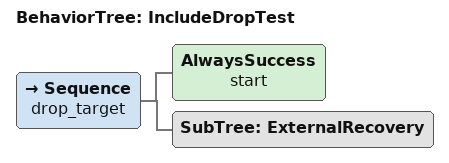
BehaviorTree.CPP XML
<?xml version="1.0" encoding="UTF-8"?>
<root BTCPP_format="4" main_tree_to_execute="IncludeDropTest">
  <include path="external_subtree_library.xml"/><BehaviorTree ID="IncludeDropTest">
    <Sequence name="drop_target">
      <AlwaysSuccess name="start"/>
    <SubTree ID="ExternalRecovery"/></Sequence>
  </BehaviorTree>
</root>
